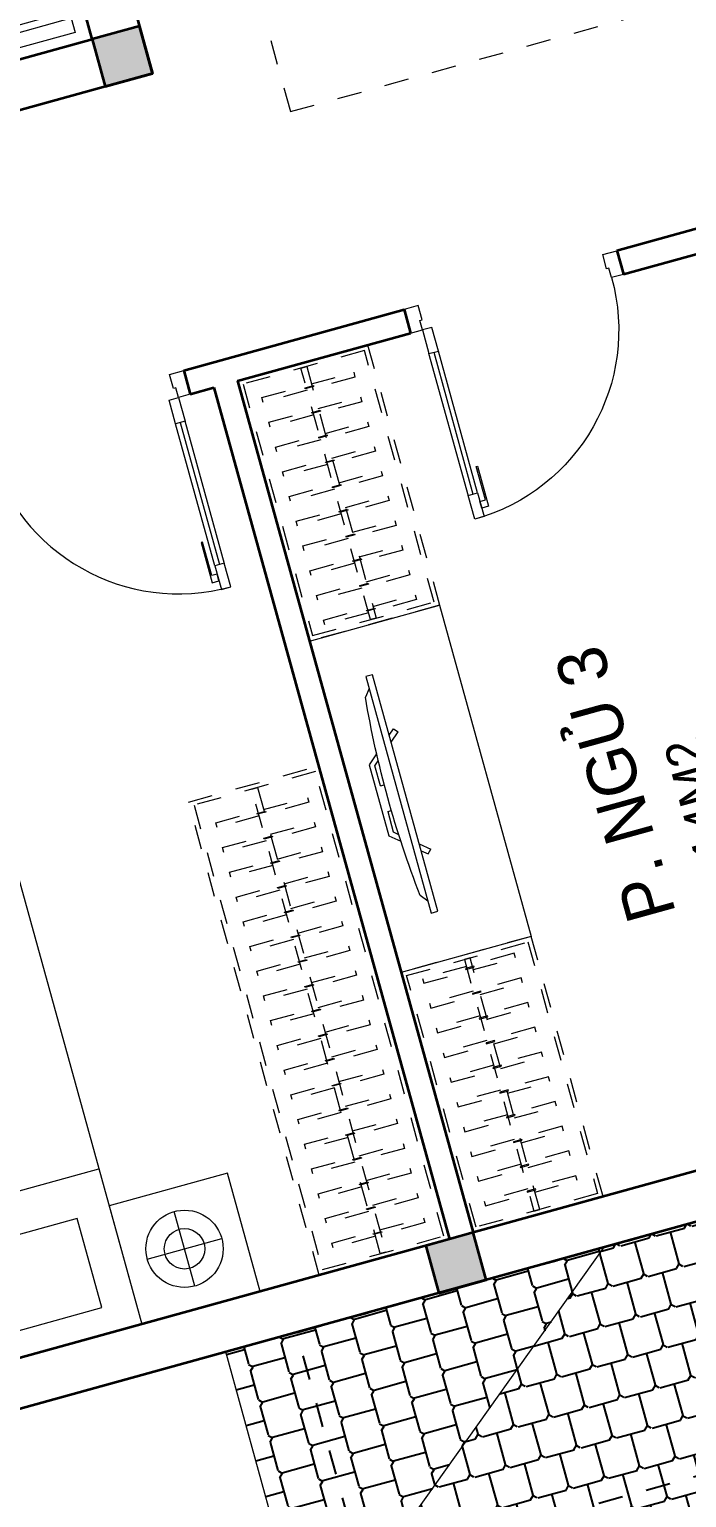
# Model space of a CAD drawing. Header units: metres. Extents: x 568332 to 569219, y 2065964 to 2066430.
# Drawn here: x 568549.08 to 568551.76, y 2066344.84 to 2066350.83 of the extents above; entities that cross this region are included whole.
import ezdxf

# ---------------------------------------------------------------- set-up
doc = ezdxf.new("R2010")
doc.units = ezdxf.units.M
for name, pattern in [('$AUDIT_BAD_LTYPE2', [0]), ('CENTER', [2, 1.25, -0.25, 0.25, -0.25]), ('HIDDEN', [0.375, 0.25, -0.125]), ('HIDDEN2', [0.1875, 0.125, -0.0625]), ('X-5M-G-MB PHONGNGU$0$HIDDEN2', [0.1875, 0.125, -0.0625])]:
    doc.linetypes.add(name, pattern=pattern)
doc.layers.get('0').update_dxf_attribs({"linetype": 'CONTINUOUS'})
doc.layers.get('DEFPOINTS').update_dxf_attribs({"linetype": 'CONTINUOUS'})
for name, color, linetype, lineweight in [('-CENTER', 143, 'CENTER', 13), ('-CONCRETE', 1, 'CONTINUOUS', 35), ('-DOOR', 137, 'CONTINUOUS', 9), ('-FURNITURE', 46, 'CONTINUOUS', 9), ('-KH', 143, 'CONTINUOUS', 13), ('-LINE1', 7, 'CONTINUOUS', 18), ('-LINE2', 252, 'CONTINUOUS', 9), ('-WALL', 4, 'CONTINUOUS', 35), ('TEXT25', 2, 'CONTINUOUS', 13)]:
    doc.layers.add(name, color=color, linetype=linetype, lineweight=lineweight)
doc.layers.add('13. NET HATCH', color=252, linetype='CONTINUOUS')
doc.styles.add('SVN_AVO_thuong', font='')
doc.styles.add('T1', font='', dxfattribs={"height": 200})
doc.styles.get('SVN_AVO_thuong').set_extended_font_data('SVN-Avo')
doc.styles.get('T1').set_extended_font_data('VNgeometric Light')

# ---------------------------------------------------------------- blocks, each defined once
blk = doc.blocks.new('*U250')
at = {"linetype": 'X-5M-G-MB PHONGNGU$0$HIDDEN2'}
for points in [[(0, 600.0000000004657), (0, 0), (1199.92683835766, -3.773158211537314e-10), (1199.92683835766, 600.0000000000883)], [(1179.92683835766, 579.999661372015), (1179.92683835766, 19.99966137201513), (20, 20.00000000046566), (20, 580.0000000004657)], [(1179.92683835766, 286.6991212950972), (1179.92683835766, 313.099121295004), (20, 313.0991212953813), (19.99999859370291, 286.6991212952417)], [(113.7817614636733, 319.1750910408318), (109.4317788550979, 319.1750910408318), (109.4317788550979, 280.441767644881), (113.7817614636733, 280.441767644881)], [(227.7817614636733, 319.1750910407849), (223.4317788550979, 319.1750910407849), (223.4317788550979, 280.4417676448341), (227.7817614636733, 280.4417676448341)], [(341.7817614636733, 319.175091040738), (337.4317788550979, 319.175091040738), (337.4317788550979, 280.4417676447872), (341.7817614636733, 280.4417676447872)], [(455.7817614636733, 319.1750910406911), (451.4317788550979, 319.1750910406911), (451.4317788550979, 280.4417676447403), (455.7817614636733, 280.4417676447403)], [(569.7817614636733, 319.1750910406442), (565.431778855098, 319.1750910406442), (565.431778855098, 280.4417676446934), (569.7817614636733, 280.4417676446934)], [(683.7817614636733, 319.1750910405973), (679.431778855098, 319.1750910405973), (679.431778855098, 280.4417676446465), (683.7817614636733, 280.4417676446465)], [(797.7817614636733, 319.1750910405504), (793.431778855098, 319.1750910405504), (793.431778855098, 280.4417676445996), (797.7817614636733, 280.4417676445996)], [(911.7817614636733, 319.1750910405035), (907.431778855098, 319.1750910405035), (907.431778855098, 280.4417676445527), (911.7817614636733, 280.4417676445527)], [(1025.781761463673, 319.1750910404566), (1021.431778855098, 319.1750910404566), (1021.431778855098, 280.4417676445057), (1025.781761463673, 280.4417676445057)], [(1139.781761463673, 319.1750910404097), (1135.431778855098, 319.1750910404097), (1135.431778855098, 280.4417676444588), (1139.781761463673, 280.4417676444588)]]:
    blk.add_lwpolyline(points, close=True, dxfattribs=at)
for points in [[(122.2409142897814, 313.1103512093413), (122.2409142897814, 515.2497102723445), (100.1765458012815, 515.2497102723445), (100.1765458012815, 313.1103512093413)], [(236.2409142897814, 313.1103512092944), (236.2409142897814, 515.2497102722975), (214.1765458012815, 515.2497102722975), (214.1765458012815, 313.1103512092944)], [(350.2409142897814, 313.1103512092475), (350.2409142897814, 515.2497102722507), (328.1765458012815, 515.2497102722507), (328.1765458012815, 313.1103512092475)], [(464.2409142897814, 313.1103512092006), (464.2409142897814, 515.2497102722037), (442.1765458012815, 515.2497102722037), (442.1765458012815, 313.1103512092006)], [(578.2409142897814, 313.1103512091537), (578.2409142897814, 515.2497102721569), (556.1765458012815, 515.2497102721569), (556.1765458012815, 313.1103512091537)], [(692.2409142897814, 313.1103512091068), (692.2409142897814, 515.24971027211), (670.1765458012815, 515.24971027211), (670.1765458012815, 313.1103512091068)], [(806.2409142897814, 313.1103512090599), (806.2409142897814, 515.249710272063), (784.1765458012815, 515.249710272063), (784.1765458012815, 313.1103512090599)], [(920.2409142897814, 313.110351209013), (920.2409142897814, 515.2497102720162), (898.1765458012815, 515.2497102720162), (898.1765458012815, 313.110351209013)], [(1034.240914289781, 313.1103512089661), (1034.240914289781, 515.2497102719692), (1012.176545801281, 515.2497102719692), (1012.176545801281, 313.1103512089661)], [(1148.240914289781, 313.1103512089192), (1148.240914289781, 515.2497102719224), (1126.176545801281, 515.2497102719224), (1126.176545801281, 313.1103512089192)], [(100.1765458012815, 286.7103512094345), (100.1765458012815, 92.0852110228024), (122.2409142897814, 92.0852110228024), (122.2409142897814, 286.7103512094345)], [(214.1765458012815, 286.7103512093876), (214.1765458012815, 92.08521102275549), (236.2409142897814, 92.08521102275549), (236.2409142897814, 286.7103512093876)], [(328.1765458012815, 286.7103512093407), (328.1765458012815, 92.08521102270858), (350.2409142897814, 92.08521102270858), (350.2409142897814, 286.7103512093407)], [(442.1765458012815, 286.7103512092938), (442.1765458012815, 92.08521102266168), (464.2409142897814, 92.08521102266168), (464.2409142897814, 286.7103512092938)], [(556.1765458012815, 286.7103512092469), (556.1765458012815, 92.08521102261477), (578.2409142897814, 92.08521102261477), (578.2409142897814, 286.7103512092469)], [(670.1765458012815, 286.7103512092), (670.1765458012815, 92.08521102256786), (692.2409142897814, 92.08521102256786), (692.2409142897814, 286.7103512092)], [(784.1765458012815, 286.7103512091531), (784.1765458012815, 92.08521102252095), (806.2409142897814, 92.08521102252095), (806.2409142897814, 286.7103512091531)], [(898.1765458012815, 286.7103512091062), (898.1765458012815, 92.08521102247404), (920.2409142897814, 92.08521102247404), (920.2409142897814, 286.7103512091062)], [(1012.176545801281, 286.7103512090592), (1012.176545801281, 92.08521102242715), (1034.240914289781, 92.08521102242715), (1034.240914289781, 286.7103512090592)], [(1126.176545801281, 286.7103512090123), (1126.176545801281, 92.08521102238024), (1148.240914289781, 92.08521102238024), (1148.240914289781, 286.7103512090123)]]:
    blk.add_lwpolyline(points, dxfattribs=at)
blk = doc.blocks.new('X-5M-DH-2-CORE$0$A$C75E80C28')
at = {"layer": '-LINE2', "linetype": 'Continuous', "ltscale": 2}
for p, q in [((-510.0000099998433, -21.5000000000291), (-510.0000099998579, -50.60000000000582)), ((-506.8000099998899, -21.5000000000291), (-510.0000099998433, -21.5000000000291)), ((-506.8000099998899, -21.5000000000291), (-506.8000099999044, -50.60000000000582)), ((-456.2000100000296, -56.79999999998836), (-500.6000099999364, -56.80000000001746)), ((456.2000100000296, -56.79999999998836), (500.6000100000529, -56.79999999998836)), ((506.8000100001227, -21.5), (510.0000100000761, -21.5)), ((506.8000100001227, -21.5), (506.8000100001082, -50.59999999997672)), ((510.0000100000761, -21.5), (510.0000100000616, -50.59999999997672)), ((-556.8000102631631, -112.4999999912397), (-560.0000102631166, -112.4999999912397)), ((-510.0000099998579, -108.5000000000291), (-510.0000099998433, -79.39999999999418)), ((-506.8000099999044, -108.5000000000291), (-506.8000099998899, -79.39999999999418)), ((-456.2000100000441, -60), (-500.600009999951, -60.0000000000291)), ((-456.2000100000296, -70), (-500.6000099999364, -70.0000000000291)), ((-456.2000100000296, -73.19999999995343), (-500.6000099999364, -73.19999999998254)), ((-453.2000100000441, -63), (-453.2000100000296, -67)), ((-450.0000099998579, -63), (-450.0000099998433, -67)), ((450.0000100000616, -63), (450.0000100000761, -67)), ((453.200010000015, -63), (453.2000100000296, -67)), ((456.200010000015, -60), (500.6000100000383, -60)), ((456.2000100000296, -70), (500.6000100000529, -70)), ((456.2000100000296, -73.19999999995343), (500.6000100000529, -73.19999999995343)), ((456.800009736864, -112.4999999912397), (460.0000097368174, -112.4999999912397)), ((506.8000100001227, -108.5), (506.8000100001227, -79.39999999996508)), ((510.0000100000761, -108.5), (510.0000100000761, -79.39999999996508)), ((-731.0000002632733, -148.9999999649008), (730.9999997367267, -148.9999999649299)), ((-731.0000002698944, -1304.999999934109), (-731.0000002632733, -148.9999999649008)), ((-700.0000002632733, -178.9999999649008), (699.9999997367267, -178.9999999649299)), ((-700.0000002699089, -1224.999999934109), (-700.0000002632733, -178.9999999649008)), ((699.9999997300911, -1224.999999934109), (699.9999997367267, -178.9999999649299)), ((730.9999997301056, -1304.999999934109), (730.9999997367267, -148.9999999649299)), ((-700.0000002699089, -1224.999999934109), (-400.0000002699089, -1224.999999934138)), ((-400.0000002698944, -1304.999999934138), (-400.0000002699089, -1224.999999934138)), ((699.9999997300911, -1224.999999934109), (399.9999997300911, -1224.999999934109)), ((399.9999997301056, -1304.999999934109), (399.9999997300911, -1224.999999934109)), ((839.9999997301056, -1304.999999934109), (-840.0000002698944, -1304.999999934109)), ((-840.0000002698944, -1364.999999934109), (-840.0000002698944, -1304.999999934109)), ((424.9999997301056, -1308.999999934109), (-425.0000002698944, -1308.999999934109)), ((-425.0000002699089, -1342.999999934109), (-425.0000002698944, -1308.999999934109)), ((-2.6989437174052e-07, -1308.999999934109), (-2.699089236557484e-07, -1342.999999934109)), ((424.9999997300911, -1342.999999934109), (424.9999997301056, -1308.999999934109)), ((839.9999997301056, -1364.999999934109), (839.9999997301056, -1304.999999934109)), ((839.9999997301056, -1364.999999934109), (-840.0000002698944, -1364.999999934109)), ((424.9999997300911, -1342.999999934109), (-425.0000002699089, -1342.999999934109)), ((839.9999997301056, -1394.999999934109), (-840.0000002698944, -1394.999999934109)), ((-840.0000002698944, -1394.999999934109), (-840.0000002698944, -1454.999999934109)), ((429.9999997300911, -1405.999999934138), (-430.0000002699089, -1405.999999934109)), ((-430.0000002699089, -1405.999999934109), (-430.0000002698944, -1445.999999934109)), ((-2.699089236557484e-07, -1405.999999934109), (-2.6989437174052e-07, -1445.999999934109)), ((429.9999997300911, -1405.999999934138), (429.9999997301056, -1445.999999934138)), ((839.9999997301056, -1394.999999934109), (839.9999997301056, -1454.999999934109)), ((-840.0000002698944, -1454.999999934109), (-435.0000002698944, -1454.999999934109)), ((-435.0000002698944, -1449.999999934109), (-435.0000002699089, -1459.999999934109)), ((-435.0000002698944, -1449.999999934109), (-400.0000002698944, -1449.999999934138)), ((-435.0000002699089, -1459.999999934109), (-425.0000002699089, -1459.999999934109)), ((-435.0000002698653, -1489.999999934109), (-435.0000002698653, -1499.999999934109)), ((-435.0000002698653, -1489.999999934109), (-425.0000002698653, -1489.999999934109)), ((-433.4000002698012, -1451.599999934086), (-433.4000002698012, -1458.399999934074)), ((-433.4000002698012, -1451.599999934086), (-401.6000002697547, -1451.599999934086)), ((-433.4000002698012, -1458.399999934074), (-425.0000002698944, -1458.399999934074)), ((-433.4000002697721, -1491.599999934086), (-433.4000002697721, -1498.399999934074)), ((-433.4000002697721, -1491.599999934086), (-425.0000002698653, -1491.599999934086)), ((429.9999997301056, -1445.999999934138), (-430.0000002698944, -1445.999999934109)), ((-425.0000002698944, -1458.399999934074), (-425.0000002699089, -1459.999999934109)), ((-425.0000002698653, -1489.999999934109), (-425.0000002698653, -1491.599999934086)), ((-401.6000002697547, -1451.599999934086), (-401.6000002697256, -1498.399999934074)), ((399.9999997301056, -1449.999999934109), (-400.0000002698944, -1449.999999934138)), ((-400.0000002698944, -1449.999999934138), (-400.0000002698653, -1499.999999934138)), ((399.9999997301056, -1449.999999934109), (399.9999997301347, -1499.999999934109)), ((434.9999997301056, -1449.999999934109), (399.9999997301056, -1449.999999934109)), ((401.5999997301988, -1451.599999934086), (401.5999997302279, -1498.399999934074)), ((433.3999997302453, -1451.599999934086), (401.5999997301988, -1451.599999934086)), ((433.3999997302453, -1458.399999934074), (424.9999997301056, -1458.399999934074)), ((424.9999997301056, -1458.399999934074), (424.9999997301056, -1459.999999934109)), ((434.9999997301056, -1459.999999934109), (424.9999997301056, -1459.999999934109)), ((424.9999997301347, -1489.999999934109), (424.9999997301347, -1491.599999934086)), ((434.9999997301347, -1489.999999934109), (424.9999997301347, -1489.999999934109)), ((433.3999997302744, -1491.599999934086), (424.9999997301347, -1491.599999934086)), ((433.3999997302453, -1451.599999934086), (433.3999997302453, -1458.399999934074)), ((433.3999997302744, -1491.599999934086), (433.3999997302744, -1498.399999934074)), ((434.9999997301056, -1449.999999934109), (434.9999997301056, -1459.999999934109)), ((839.9999997301056, -1454.999999934109), (434.9999997301056, -1454.999999934109)), ((434.9999997301347, -1489.999999934109), (434.9999997301347, -1499.999999934109)), ((-435.0000002698653, -1499.999999934109), (-400.0000002698653, -1499.999999934138)), ((-433.4000002697721, -1498.399999934074), (-401.6000002697256, -1498.399999934074)), ((434.9999997301347, -1499.999999934109), (399.9999997301347, -1499.999999934109)), ((433.3999997302744, -1498.399999934074), (401.5999997302279, -1498.399999934074))]:
    blk.add_line(p, q, dxfattribs=at)
for points in [[(-450.0000000000146, 0), (-450, -130), (450, -130), (449.9999999999854, 0)], [(-200, -29), (200.0000000001164, -29), (200.0000000001164, -101), (-200, -101)], [(-36.0000002632587, -583.9999999649008), (35.9999997367413, -583.9999999649008), (35.99999973675585, -983.9999999649008), (-36.00000026324415, -983.9999999649008)]]:
    blk.add_lwpolyline(points, close=True, dxfattribs=at)
for points in [[(-780.0000002632587, -788.9999999649008), (-751.0000002632587, -788.9999999649299, 0.414213562373095), (-750.0000002632733, -787.9999999649008), (-750.0000002632587, -783.9999999649008), (-750.0000002632587, -779.9999999649008, 0.414213562373095), (-751.0000002632733, -778.9999999649299), (-780.0000002632733, -778.9999999649881, -0.2569775838576673), (-784.1207396915852, -781.9399999648449), (-797.9000002631656, -781.939999964874, -0.414213562373095), (-800.9000002631656, -778.939999964874), (-804.0000002632587, -749.4999999649008, 0.414213562373095), (-807.0000002632587, -746.4999999649008), (-812.0000002632587, -746.4999999649008), (-812.0000002632587, -783.9999999649008), (-812.0000002632587, -821.4999999649008), (-807.0000002632587, -821.4999999649008, 0.414213562373095), (-804.0000002632587, -818.4999999649008), (-800.9000002631656, -789.0599999648693, -0.414213562373095), (-797.9000002631656, -786.0599999648693), (-784.1207396915852, -786.0599999648402, -0.2569775838576673), (-780.0000002632587, -788.9999999647553)], [(779.9999997367413, -788.9999999649299), (750.9999997367413, -788.9999999649008, -0.414213562373095), (749.9999997367267, -787.9999999649299), (749.9999997367413, -783.9999999649299), (749.9999997367413, -779.9999999649299, -0.414213562373095), (750.9999997367267, -778.9999999649008), (779.9999997368432, -778.9999999650172, 0.2569775838576673), (784.1207391653006, -781.939999964874), (797.899999736881, -781.9399999648449, 0.414213562373095), (800.899999736881, -778.9399999648449), (803.9999997367413, -749.4999999649008, -0.414213562373095), (806.9999997367413, -746.4999999649008), (811.9999997367413, -746.4999999649008), (811.9999997367413, -783.9999999649008), (811.9999997367413, -821.4999999649008), (806.9999997367413, -821.4999999649008, -0.414213562373095), (803.9999997367413, -818.4999999649008), (800.899999736881, -789.0599999648402, 0.414213562373095), (797.899999736881, -786.0599999648402), (784.1207391653006, -786.0599999648693, 0.2569775838576672), (779.9999997368577, -788.9999999647844)]]:
    blk.add_lwpolyline(points, format="xyb", dxfattribs=at)
for centre, radius, start, end in [((-500.600009999951, -50.60000000000582), 9.400000000001475, 180, 270), ((-500.600009999951, -50.60000000000582), 6.200000000004374, 180, 270), ((-456.2000100000441, -63), 6.19999999999713, 0, 90), ((456.200010000015, -63), 6.19999999999713, 90, 180), ((500.6000100000383, -50.59999999997672), 6.200000000004374, 270, 0), ((500.6000100000383, -50.59999999997672), 9.400000000001475, 270, 0), ((-500.6000099999364, -79.39999999999418), 9.399999999997844, 90, 180), ((-500.6000099999364, -79.39999999999418), 6.19999999999734, 90, 180), ((-456.2000100000441, -63), 3.000000000000045, 0, 90), ((-456.2000100000296, -67), 6.20000000000076, 270, 0), ((-456.2000100000296, -67), 2.999999999999834, 270, 0), ((456.2000100000296, -67), 6.20000000000076, 180, 270), ((456.200010000015, -63), 3.000000000000045, 90, 180), ((456.2000100000296, -67), 2.999999999999834, 180, 270), ((500.6000100000529, -79.39999999996508), 9.399999999997844, 0, 90), ((500.6000100000529, -79.39999999996508), 6.19999999999734, 0, 90)]:
    blk.add_arc(centre, radius, start, end, dxfattribs=at)
blk = doc.blocks.new('A$C5C575821')
at = {"layer": '-CONCRETE'}
h = blk.add_hatch(color=256, dxfattribs=at)
h.dxf.hatch_style = 1
h.paths.add_polyline_path([(-0.00237559899687767, 200.0000000000146), (-0.00237559899687767, 1.455191522836685e-11), (199.9976244010031, 1.455191522836685e-11), (199.9976244010031, 200.0000000000146)])
blk.add_lwpolyline([(-0.00237559899687767, 1.455191522836685e-11), (199.9976244010031, 1.455191522836685e-11), (199.9976244010031, 200.0000000000146), (-0.00237559899687767, 200.0000000000146)], close=True, dxfattribs=at)
blk = doc.blocks.new('A$C3F71457E')
at = {"layer": '-CONCRETE'}
blk.add_lwpolyline([(-8.760252967476845e-09, -100.0000002632005), (0, 400), (-1500, 400.0000000000582), (-1500.00000001755, -1399.999999999942), (-1.754960976541042e-08, -1400), (-7.895869202911854e-08, -900.0000002632005), (199.9999999912397, -900.0000002982852), (199.9999999824504, -1600), (-1700.00000001755, -1600), (-1700, 600), (200, 600), (199.9999999912397, -100.0000002982852), (6.140908226370811e-08, -100.0000002632005)], dxfattribs=at)
at = {"layer": '-LINE1'}
blk.add_line((-7.895869202911854e-08, -900.0000002632005), (-8.760252967476845e-09, -100.0000002632005), dxfattribs=at)
at = {"layer": '-WALL'}
for p in [(-1699.997624401003, 399.9999999999854), (0.00237559899687767, 399.9999999999854), (-1699.997624401081, -1599.999999999959), (0.002375601565972829, -1600.000000021305)]:
    blk.add_blockref('A$C5C575821', p, dxfattribs=at)
at = {"color": 2, "rotation": 90}
blk.add_blockref('X-5M-DH-2-CORE$0$A$C75E80C28', (-1500.00000000876, -499.9999999999418), dxfattribs=at)
blk = doc.blocks.new('*U149')
at = {"linetype": '$AUDIT_BAD_LTYPE2'}
for p, q in [((70, 100), (70, 699.9999999999982)), ((90, 699.9999999999982), (90, 100))]:
    blk.add_line(p, q, dxfattribs=at)
for points in [[(50, 699.9999999999982), (90, 699.9999999999982), (90, 799.9999999999982), (50, 799.9999999999982), (50, 699.9999999999982)], [(50, 702.9059272893337), (50, 100)], [(50, 100), (90, 100), (90, 0), (50, 0), (50, 100)]]:
    blk.add_lwpolyline(points)
for points in [[(118.2698876160139, 594.5156181119073), (118.2698876160139, 764.1349438079906), (90, 764.1349438079906), (90, 735.8650561920058), (112.6159100928053, 735.8650561920058), (112.6159100928053, 594.5156181119073)], [(0, 0), (50, 0), (50, -40), (60, -40), (60, -99.99999999999272), (0, -99.99999999999272)], [(899.9999999999982, 1.3252863207713e-28), (849.9999999999982, 1.3252863207713e-28), (849.9999999999982, -40.00000000000001), (839.9999999999982, -40.00000000000001), (839.9999999999982, -99.99999999999272), (899.9999999999982, -99.99999999999272)]]:
    blk.add_lwpolyline(points, close=True)
at = {"linetype": '$AUDIT_BAD_LTYPE2', "ltscale": 0.3}
blk.add_arc((50, 0), 799.9999999999982, 0, 90, dxfattribs=at)
blk = doc.blocks.new('*U168')
at = {"linetype": 'X-5M-G-MB PHONGNGU$0$HIDDEN2'}
for points in [[(0, 600.0000000004657), (0, 0), (2181.818181820297, -7.813323814654285e-10), (2181.818181820297, 599.9999999996843)], [(2161.818181820297, 579.999661371611), (2161.818181820297, 19.99966137161111), (20, 20.00000000046566), (20, 580.0000000004657)], [(2161.818181820297, 286.6991212946932), (2161.818181820297, 313.0991212946), (20, 313.0991212953813), (19.99999859370291, 286.6991212952417)], [(113.7817614636733, 319.1750910408318), (109.4317788550979, 319.1750910408318), (109.4317788550979, 280.441767644881), (113.7817614636733, 280.441767644881)], [(227.7817614636733, 319.1750910407849), (223.4317788550979, 319.1750910407849), (223.4317788550979, 280.4417676448341), (227.7817614636733, 280.4417676448341)], [(341.7817614636733, 319.175091040738), (337.4317788550979, 319.175091040738), (337.4317788550979, 280.4417676447872), (341.7817614636733, 280.4417676447872)], [(455.7817614636733, 319.1750910406911), (451.4317788550979, 319.1750910406911), (451.4317788550979, 280.4417676447403), (455.7817614636733, 280.4417676447403)], [(569.7817614636733, 319.1750910406442), (565.431778855098, 319.1750910406442), (565.431778855098, 280.4417676446934), (569.7817614636733, 280.4417676446934)], [(683.7817614636733, 319.1750910405973), (679.431778855098, 319.1750910405973), (679.431778855098, 280.4417676446465), (683.7817614636733, 280.4417676446465)], [(797.7817614636733, 319.1750910405504), (793.431778855098, 319.1750910405504), (793.431778855098, 280.4417676445996), (797.7817614636733, 280.4417676445996)], [(911.7817614636733, 319.1750910405035), (907.431778855098, 319.1750910405035), (907.431778855098, 280.4417676445527), (911.7817614636733, 280.4417676445527)], [(1025.781761463673, 319.1750910404566), (1021.431778855098, 319.1750910404566), (1021.431778855098, 280.4417676445057), (1025.781761463673, 280.4417676445057)], [(1139.781761463673, 319.1750910404097), (1135.431778855098, 319.1750910404097), (1135.431778855098, 280.4417676444588), (1139.781761463673, 280.4417676444588)], [(1253.781761463673, 319.1750910403628), (1249.431778855098, 319.1750910403628), (1249.431778855098, 280.4417676444119), (1253.781761463673, 280.4417676444119)], [(1367.781761463673, 319.1750910403159), (1363.431778855098, 319.1750910403159), (1363.431778855098, 280.441767644365), (1367.781761463673, 280.441767644365)], [(1481.781761463673, 319.175091040269), (1477.431778855098, 319.175091040269), (1477.431778855098, 280.4417676443181), (1481.781761463673, 280.4417676443181)], [(1595.781761463673, 319.175091040222), (1591.431778855098, 319.175091040222), (1591.431778855098, 280.4417676442712), (1595.781761463673, 280.4417676442712)], [(1709.781761463673, 319.1750910401751), (1705.431778855098, 319.1750910401751), (1705.431778855098, 280.4417676442243), (1709.781761463673, 280.4417676442243)], [(1823.781761463673, 319.1750910401282), (1819.431778855098, 319.1750910401282), (1819.431778855098, 280.4417676441774), (1823.781761463673, 280.4417676441774)], [(1937.781761463673, 319.1750910400813), (1933.431778855098, 319.1750910400813), (1933.431778855098, 280.4417676441305), (1937.781761463673, 280.4417676441305)], [(2051.781761463673, 319.1750910400344), (2047.431778855098, 319.1750910400344), (2047.431778855098, 280.4417676440836), (2051.781761463673, 280.4417676440836)]]:
    blk.add_lwpolyline(points, close=True, dxfattribs=at)
for points in [[(122.2409142897814, 313.1103512093413), (122.2409142897814, 515.2497102723445), (100.1765458012815, 515.2497102723445), (100.1765458012815, 313.1103512093413)], [(236.2409142897814, 313.1103512092944), (236.2409142897814, 515.2497102722975), (214.1765458012815, 515.2497102722975), (214.1765458012815, 313.1103512092944)], [(350.2409142897814, 313.1103512092475), (350.2409142897814, 515.2497102722507), (328.1765458012815, 515.2497102722507), (328.1765458012815, 313.1103512092475)], [(464.2409142897814, 313.1103512092006), (464.2409142897814, 515.2497102722037), (442.1765458012815, 515.2497102722037), (442.1765458012815, 313.1103512092006)], [(578.2409142897814, 313.1103512091537), (578.2409142897814, 515.2497102721569), (556.1765458012815, 515.2497102721569), (556.1765458012815, 313.1103512091537)], [(692.2409142897814, 313.1103512091068), (692.2409142897814, 515.24971027211), (670.1765458012815, 515.24971027211), (670.1765458012815, 313.1103512091068)], [(806.2409142897814, 313.1103512090599), (806.2409142897814, 515.249710272063), (784.1765458012815, 515.249710272063), (784.1765458012815, 313.1103512090599)], [(920.2409142897814, 313.110351209013), (920.2409142897814, 515.2497102720162), (898.1765458012815, 515.2497102720162), (898.1765458012815, 313.110351209013)], [(1034.240914289781, 313.1103512089661), (1034.240914289781, 515.2497102719692), (1012.176545801281, 515.2497102719692), (1012.176545801281, 313.1103512089661)], [(1148.240914289781, 313.1103512089192), (1148.240914289781, 515.2497102719224), (1126.176545801281, 515.2497102719224), (1126.176545801281, 313.1103512089192)], [(1262.240914289781, 313.1103512088723), (1262.240914289781, 515.2497102718754), (1240.176545801281, 515.2497102718754), (1240.176545801281, 313.1103512088723)], [(1376.240914289781, 313.1103512088254), (1376.240914289781, 515.2497102718285), (1354.176545801281, 515.2497102718285), (1354.176545801281, 313.1103512088254)], [(1490.240914289781, 313.1103512087785), (1490.240914289781, 515.2497102717816), (1468.176545801281, 515.2497102717816), (1468.176545801281, 313.1103512087785)], [(1604.240914289781, 313.1103512087315), (1604.240914289781, 515.2497102717347), (1582.176545801281, 515.2497102717347), (1582.176545801281, 313.1103512087315)], [(1718.240914289781, 313.1103512086846), (1718.240914289781, 515.2497102716878), (1696.176545801281, 515.2497102716878), (1696.176545801281, 313.1103512086846)], [(1832.240914289781, 313.1103512086377), (1832.240914289781, 515.2497102716409), (1810.176545801281, 515.2497102716409), (1810.176545801281, 313.1103512086377)], [(1946.240914289781, 313.1103512085908), (1946.240914289781, 515.2497102715939), (1924.176545801281, 515.2497102715939), (1924.176545801281, 313.1103512085908)], [(2060.240914289781, 313.1103512085439), (2060.240914289781, 515.2497102715471), (2038.176545801281, 515.2497102715471), (2038.176545801281, 313.1103512085439)], [(100.1765458012815, 286.7103512094345), (100.1765458012815, 92.0852110228024), (122.2409142897814, 92.0852110228024), (122.2409142897814, 286.7103512094345)], [(214.1765458012815, 286.7103512093876), (214.1765458012815, 92.08521102275549), (236.2409142897814, 92.08521102275549), (236.2409142897814, 286.7103512093876)], [(328.1765458012815, 286.7103512093407), (328.1765458012815, 92.08521102270858), (350.2409142897814, 92.08521102270858), (350.2409142897814, 286.7103512093407)], [(442.1765458012815, 286.7103512092938), (442.1765458012815, 92.08521102266168), (464.2409142897814, 92.08521102266168), (464.2409142897814, 286.7103512092938)], [(556.1765458012815, 286.7103512092469), (556.1765458012815, 92.08521102261477), (578.2409142897814, 92.08521102261477), (578.2409142897814, 286.7103512092469)], [(670.1765458012815, 286.7103512092), (670.1765458012815, 92.08521102256786), (692.2409142897814, 92.08521102256786), (692.2409142897814, 286.7103512092)], [(784.1765458012815, 286.7103512091531), (784.1765458012815, 92.08521102252095), (806.2409142897814, 92.08521102252095), (806.2409142897814, 286.7103512091531)], [(898.1765458012815, 286.7103512091062), (898.1765458012815, 92.08521102247404), (920.2409142897814, 92.08521102247404), (920.2409142897814, 286.7103512091062)], [(1012.176545801281, 286.7103512090592), (1012.176545801281, 92.08521102242715), (1034.240914289781, 92.08521102242715), (1034.240914289781, 286.7103512090592)], [(1126.176545801281, 286.7103512090123), (1126.176545801281, 92.08521102238024), (1148.240914289781, 92.08521102238024), (1148.240914289781, 286.7103512090123)], [(1240.176545801281, 286.7103512089654), (1240.176545801281, 92.08521102233333), (1262.240914289781, 92.08521102233333), (1262.240914289781, 286.7103512089654)], [(1354.176545801281, 286.7103512089186), (1354.176545801281, 92.08521102228642), (1376.240914289781, 92.08521102228642), (1376.240914289781, 286.7103512089186)], [(1468.176545801281, 286.7103512088717), (1468.176545801281, 92.0852110222395), (1490.240914289781, 92.0852110222395), (1490.240914289781, 286.7103512088717)], [(1582.176545801281, 286.7103512088247), (1582.176545801281, 92.0852110221926), (1604.240914289781, 92.0852110221926), (1604.240914289781, 286.7103512088247)], [(1696.176545801281, 286.7103512087778), (1696.176545801281, 92.0852110221457), (1718.240914289781, 92.0852110221457), (1718.240914289781, 286.7103512087778)], [(1810.176545801281, 286.7103512087309), (1810.176545801281, 92.08521102209879), (1832.240914289781, 92.08521102209879), (1832.240914289781, 286.7103512087309)], [(1924.176545801281, 286.710351208684), (1924.176545801281, 92.08521102205188), (1946.240914289781, 92.08521102205188), (1946.240914289781, 286.710351208684)], [(2038.176545801281, 286.7103512086371), (2038.176545801281, 92.08521102200497), (2060.240914289781, 92.08521102200497), (2060.240914289781, 286.7103512086371)]]:
    blk.add_lwpolyline(points, dxfattribs=at)
blk = doc.blocks.new('XR.MB.LM123$0$tvi 1')
blk.add_lwpolyline([(28.54445810673496, -2.291926648467779e-10), (28.54445810673496, -999.9999999999964), (-7.275957614183426e-12, -1000), (0, 0)], close=True)
for points in [[(28.54445810680045, -50.31958968611434), (52.37372755713295, -80.86315460130209)], [(-24.09820395050338, -235.5599978379832), (-39.09879504836863, -251.7939635238108)], [(0, -255.9952397129928), (-24.09820395050338, -235.5599978379832)], [(0, -284.7849796677438), (-39.09879504836863, -251.7939635238108)], [(69.66229681991535, -315.0836646851385), (111.1934016081432, -350.2927865858655), (111.193401608034, -649.712917566063), (69.68611289083492, -684.9110379843005)], [(89.09002233762294, -445.7449799550195), (89.09002233762294, -359.9578938602899), (70.91298945683957, -344.6203678706661)], [(89.09002233762294, -445.7449799550195), (73.49991829216015, -445.7449799550232)], [(89.09002233768115, -554.2550200447404), (89.09002233773936, -640.0421061392371), (70.91298945678864, -655.3796321293303)], [(89.09002233768115, -554.2550200447404), (73.49991829216015, -554.2550200447404)], [(0, -715.2150203320198), (-39.09879504836863, -748.2060364759491)], [(-24.09820395050338, -764.4400021620095), (-39.09879504836863, -748.2060364759491)], [(0, -744.004760287), (-24.09820395050338, -764.4400021620095)], [(28.54445810674224, -949.680410313882), (52.37372755713295, -919.1368453984578)]]:
    blk.add_lwpolyline(points)
blk.add_arc((-4025.16618952866, -499.9999999999964), 4099.025185406737, 354.1310878512652, 5.868912148527433)
blk = doc.blocks.new('G1600')
for p, q in [((137477.0741823114, -212827.2147267315), (139077.0741823114, -212827.2147267327)), ((137227.6935681712, -213391.7193460799), (137227.6935681718, -213076.8871672568)), ((139326.4547964507, -213391.7193460799), (139326.4547964501, -213076.8871672568)), ((137385.1096575831, -213234.3032566686), (137070.2774787599, -213234.3032566681)), ((139169.0387070388, -213234.3032566686), (139483.870885862, -213234.3032566681))]:
    blk.add_line(p, q)
blk.add_lwpolyline([(137477.074182311, -213484.2147267315), (137477.0741823123, -211484.2147267315), (139077.0741823123, -211484.2147267327), (139077.074182311, -213484.2147267327), (137477.074182311, -213484.2147267315)])
for points in [[(136977.074182316, -213484.2147267311), (136977.0741823163, -212984.3917867657), (137477.0741823113, -212984.3917867661), (137477.074182311, -213484.2147267315)], [(137617.074182311, -213375.2147267316), (137617.0741823112, -212998.7147267316), (138234.5741823112, -212998.714726732), (138234.574182311, -213375.214726732)], [(138937.074182311, -213375.2147267325), (138937.0741823112, -212998.7147267325), (138319.5741823112, -212998.7147267321), (138319.574182311, -213375.2147267321)], [(139577.0741823059, -213484.2147267331), (139577.0741823062, -212984.3917867677), (139077.0741823113, -212984.3917867673), (139077.074182311, -213484.2147267327)]]:
    blk.add_lwpolyline(points, close=True)
for centre, radius in [((137227.6935681715, -213234.3032566684), 157.4160894116067), ((139326.4547964504, -213234.3032566684), 157.4160894116067), ((137227.6935681715, -213234.3032566684), 82.41608941160666), ((139326.4547964504, -213234.3032566684), 82.41608941160666)]:
    blk.add_circle(centre, radius)
blk = doc.blocks.new('A$C4D045CFB')
at = {"layer": '13. NET HATCH'}
h = blk.add_hatch(dxfattribs=at)
h.set_pattern_fill('MAIGO-12', color=256, scale=300, angle=180)
h.set_pattern_definition([(180, (-90, 1.102182119232618e-14), (-75.00000000000001, -150), [120, -30, 120, -30]), (270, (-75, -14.99999999999999), (74.99999999999997, -150), [135, -165]), (225, (-60, 7.34788079488412e-15), (-75.00000000142688, -150.0000000028537), [21.213203436, -403.0508652]), (315, (-90, 1.102182119232618e-14), (75.00000000142684, -150.0000000028537), [21.213203436, -403.0508652])])
h.paths.add_polyline_path([(1299.999119955668, 6100.494044825784), (1299.953723877203, 5215.284894083044), (1299.999119955668, 5229.592269479996), (1299.999119955668, 4500.000660992693), (-0.0008800443320069462, 6100.494044825784)])
h = blk.add_hatch(dxfattribs=at)
h.set_pattern_fill('MAIGO-12', color=256, scale=300, angle=270)
h.set_pattern_definition([(270, (-1.653273178848927e-14, -90), (150, -75.00000000000003), [120, -30, 120, -30]), (0, (14.99999999999999, -75), (150, 74.99999999999996), [135, -165]), (315, (-1.102182119232618e-14, -60), (150.0000000028537, -75.0000000014269), [21.213203436, -403.0508652]), (45, (-1.653273178848927e-14, -90), (150.0000000028537, 75.00000000142683), [21.213203436, -403.0508652])])
h.paths.add_polyline_path([(-0.0008800443320069462, 6100.494044825784), (1299.999119955668, 4500.000660992693), (1299.999119955668, 1300.000660992693), (-0.0008800443320069462, 0.000660992693156004)])
h = blk.add_hatch(dxfattribs=at)
h.set_pattern_fill('MAIGO-12', color=256, scale=300)
h.set_pattern_definition([(0, (90, 0), (75, 150), [120, -30, 120, -30]), (90, (75, 15), (-74.99999999999999, 150), [135, -165]), (45, (60, 0), (75.00000000142687, 150.0000000028537), [21.213203436, -403.0508652]), (135, (90, 0), (-75.00000000142686, 150.0000000028537), [21.213203436, -403.0508652])])
h.paths.add_polyline_path([(1299.999119955668, 1300.000660992693), (1299.999119955668, 0.000660992693156004), (-0.0008800443320069462, 0.000660992693156004)])
at = {"layer": '-LINE1'}
for p, q in [((-0.0008800443320069462, 0.000660992693156004), (-0.0008800443320069462, 6100.494044825784)), ((-0.0008800443320069462, 6100.494044825784), (1299.999119955668, 6100.494044825784)), ((-0.0008800443320069462, 6100.494044825784), (1299.999119955668, 4500.000660992693)), ((-0.0008800443320069462, 0.000660992693156004), (1299.999119955668, 1300.000660992693)), ((1299.999119955668, 0.000660992693156004), (-0.0008800443320069462, 0.000660992693156004))]:
    blk.add_line(p, q, dxfattribs=at)
at = {"layer": 'DEFPOINTS', "linetype": 'HIDDEN', "ltscale": 5}
blk.add_lwpolyline([(1299.999119955668, 300.0006609926932), (299.999119955668, 300.0006609926932), (299.999119955668, 5800.494044825784), (1299.999119955668, 5800.494044825784)], close=True, dxfattribs=at)
blk = doc.blocks.new('M30-T3')
at = {"layer": '-FURNITURE'}
blk.add_lwpolyline([(199899.376265342, -891108.2986617282), (199899.3762653422, -891658.2986617286), (198499.3762653427, -891658.2986617286), (198499.3762653425, -891108.2986617282)], close=True, dxfattribs=at)
at = {"layer": '-KH', "linetype": 'HIDDEN2', "ltscale": 5}
blk.add_lwpolyline([(201999.4433301818, -895108.2986617282), (203499.4433301818, -895108.2986617282), (203499.4433301818, -891608.2986617282), (201999.4433301818, -891608.2986617282)], close=True, dxfattribs=at)
at = {"layer": '-WALL'}
for p, q in [((197199.4433301818, -892057.8374935284), (197199.4433301818, -886858.2799302337)), ((197399.4433301818, -891008.2986617282), (197399.4433301818, -887058.2799302337)), ((201099.3092005027, -890908.2986617282), (200998.7378360633, -890908.2986617282)), ((200999.3092005027, -890908.2986617282), (200999.3092005027, -891008.2986617282)), ((201099.3092005027, -890908.2986617282), (201099.3092005027, -891839.7446133068)), ((200999.3092005027, -891008.2986617282), (197399.4433301818, -891008.2986617282)), ((197399.4433301818, -892057.8374935633), (197399.4433301818, -891108.2986617282)), ((200999.3092005027, -891108.2986617282), (197399.4433301818, -891108.2986617282)), ((200999.3092005027, -891108.2986617282), (200999.3092005027, -891839.7446133068)), ((201099.3092005027, -891839.7446133068), (200999.3092005027, -891839.7446133068)), ((201099.3092005027, -892739.7446133068), (200999.3092005027, -892739.7446133068)), ((200999.3092005027, -892739.7446133068), (200999.3092005027, -895008.2986617282)), ((201099.3092005027, -892739.7446133068), (201099.3092005027, -895608.2986617282))]:
    blk.add_line(p, q, dxfattribs=at)
at = {"layer": '-DOOR', "rotation": 90.00000000000001}
blk.add_blockref('*U149', (200998.7378360633, -890908.2986617282), dxfattribs=at)
at = {"layer": '-DOOR', "xscale": -1, "rotation": 90}
blk.add_blockref('*U149', (200998.7378360633, -891839.7446133068), dxfattribs=at)
at = {"layer": '-FURNITURE', "rotation": 270}
blk.add_blockref('G1600', (410883.6580569139, -750631.2244794222), dxfattribs=at)
at = {"layer": '-FURNITURE', "extrusion": (0, 0, -1), "xscale": 0.916666666665974, "yscale": 0.916666666665974, "zscale": -0.916666666665974, "rotation": 180}
blk.add_blockref('*U168', (-197399.4433301818, -890458.2986617282), dxfattribs=at)
at = {"layer": '-FURNITURE', "extrusion": (0, 0, -1), "yscale": 0.916666666665974, "zscale": -0.916666666665974}
for p, xscale in [((-197399.4433301823, -891658.2986617282), -0.916666666665974), ((-200999.3092005027, -891658.2986617282), 0.916666666665974)]:
    blk.add_blockref('*U250', p, dxfattribs=dict(at, xscale=xscale))
at = {"layer": '-FURNITURE', "extrusion": (0, 0, -1), "rotation": 89.99631027759172}
blk.add_blockref('XR.MB.LM123$0$tvi 1', (-199699.3762642909, -891319.4598640196), dxfattribs=at)
at = {"layer": '-WALL', "rotation": 180}
blk.add_blockref('A$C3F71457E', (202499.3092004882, -890508.2986617282), dxfattribs=at)
at = {"layer": '-WALL'}
for name, p in [('A$C4D045CFB', (195899.4418346271, -896108.2993227211)), ('A$C5C575821', (197199.4433301818, -891108.2986617282))]:
    blk.add_blockref(name, p, dxfattribs=at)
at = {"layer": 'TEXT25'}
for s, height, style, p in [('P. NGỦ 3', 200, 'SVN_AVO_thuong', (198433.3136127987, -892253.4556888042)), ('14M2', 150, 'T1', (198608.6239572677, -892536.7240751763))]:
    blk.add_text(s, height=height, rotation=359.9999999899487, dxfattribs=dict(at, style=style)).set_placement(p)

msp = doc.modelspace()

# ---------------------------------------------------------------- block references
at = {"layer": '-CENTER', "xscale": 0.001, "yscale": 0.001, "zscale": 0.001, "rotation": 105.4590240816413}
msp.add_blockref('M30-T3', (567744.6323991665, 2065918.141684246), dxfattribs=at)

doc.saveas('drawing.dxf')
